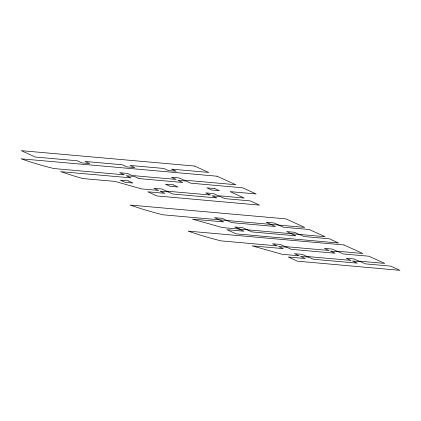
<?xml version="1.0" encoding="UTF-8"?>
<svg xmlns="http://www.w3.org/2000/svg" width="421" height="421" viewBox="0 0 421 421"><rect width="100%" height="100%" fill="white"/><g stroke="black" fill="none" stroke-linecap="round" stroke-linejoin="round"><path stroke-width="0.63" d="M138.983 178.583L182.73 182.467L178.03 180.341L186.098 181.056L190.792 183.182L242.517 187.777L256.131 193.949L230.113 191.639L244.201 198.028L218.273 195.723L213.579 193.597L205.774 192.902L210.468 195.034L166.421 191.123L161.727 188.992L153.918 188.303L158.617 190.429L141.635 188.924L114.986 181.404L82.763 178.546L74.975 176.267A64.329 10.951 14.6 0 1 71.938 175.341L60.629 171.631L130.915 177.867L126.221 175.741L134.288 176.457L138.956 178.583M299.263 234.413L303.957 236.539L329.275 238.786L338.589 243.012L236.118 233.865L226.94 229.708L243.917 231.213L239.223 229.082M299.115 234.392L294.421 232.266L286.617 231.571L295.884 235.823L251.984 231.929L242.564 227.661L234.76 226.972L239.454 229.098M270.992 224.409L266.298 222.277L274.097 222.972L283.491 227.229L309.198 229.508L325.038 236.691L222.477 227.593L192.486 219.152L223.614 221.914L218.92 219.783L304.72 227.398L285.943 218.883L130.068 205.048L139.946 208.327A68.923 11.73 14.6 0 0 156.444 213.126L162.853 214.784L219.136 219.804L214.442 217.678L222.246 218.367L226.94 220.499M270.729 224.382L275.423 226.514L231.676 222.63L226.982 220.499M194.613 166.053L21.282 150.665L35.364 157.054L77.238 160.769L81.937 162.901L89.741 163.595L85.047 161.464L122.258 164.769L126.953 166.895L134.757 167.59L130.063 165.458L163.722 168.447L168.416 170.573L176.225 171.268L171.526 169.137L208.7 172.436L194.613 166.053M217.01 176.21L21.05 158.817L30.922 162.09A68.923 11.73 14.6 0 0 47.426 166.89L53.835 168.547L124.295 174.831L119.601 172.699L127.405 173.394L132.099 175.52L176.152 179.43L171.458 177.304L179.257 177.994L183.951 180.125L235.792 184.724L217.01 176.21M128.231 180.883L120.427 180.193L125.121 182.319L132.931 183.014L128.231 180.883M173.252 184.877L165.442 184.188L170.142 186.314L177.946 187.008L173.252 184.877M214.715 188.561L206.911 187.866L211.605 189.997L219.409 190.687L214.715 188.561M168.211 191.902L160.148 191.187L164.843 193.318L147.86 191.808L157.044 195.97L259.515 205.116L250.195 200.891L224.877 198.644L220.183 196.518L212.121 195.802L216.81 197.928L172.905 194.034L168.211 191.902M344.041 244.959L188.171 231.129L198.044 234.402A68.923 11.73 14.6 0 0 214.542 239.202L220.951 240.859L277.239 245.88L272.54 243.754L280.344 244.443L285.038 246.574L329.09 250.484L324.396 248.353L332.201 249.048L336.895 251.174L362.823 253.479L344.041 244.959M286.648 247.206L278.581 246.49L283.275 248.622L252.147 245.859L282.138 254.295L299.12 255.805L294.421 253.674L302.225 254.368L306.925 256.494L350.972 260.404L346.278 258.278L354.082 258.968L358.776 261.099L384.705 263.399L368.859 256.215L343.152 253.931L338.458 251.805L330.39 251.09L335.084 253.216L291.343 249.337L286.648 247.206M308.646 257.12L300.583 256.405L305.278 258.531L288.301 257.026L297.479 261.188L399.95 270.335L390.635 266.109L365.317 263.862L360.618 261.73L352.556 261.015L357.245 263.146L313.345 259.247L308.646 257.12"/></g></svg>
